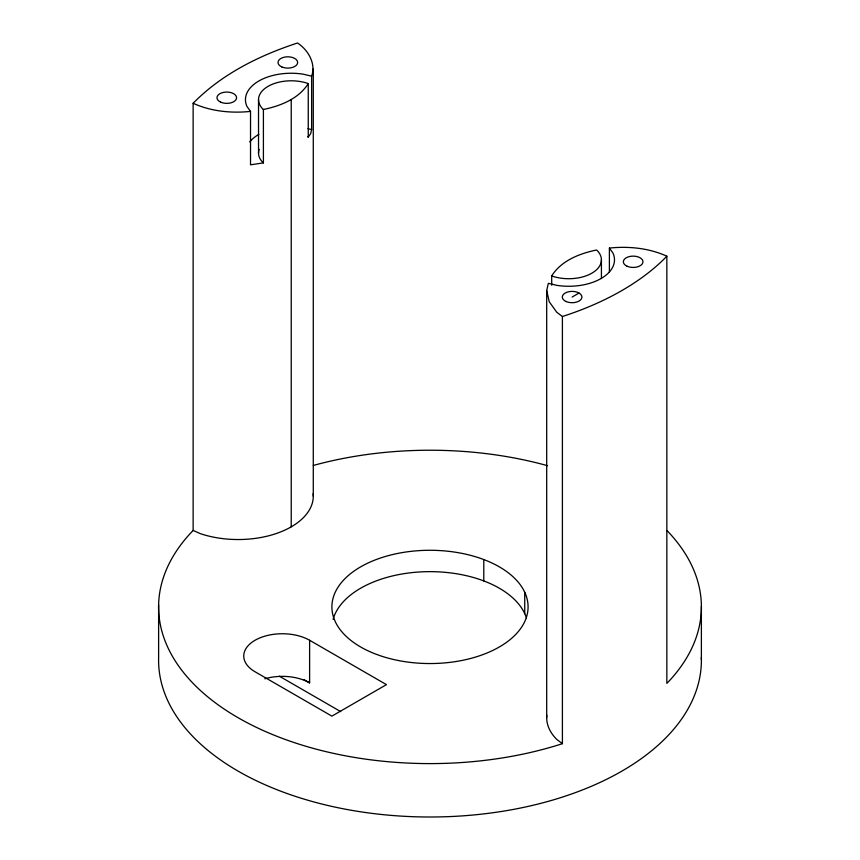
<?xml version="1.0" encoding="UTF-8"?>
<svg xmlns="http://www.w3.org/2000/svg" width="860" height="860" viewBox="0 0 860 860"><rect width="100%" height="100%" fill="white"/><g stroke="black" fill="none" stroke-linecap="round" stroke-linejoin="round"><path stroke-width="1.29" d="M546.691 717.713L546.691 290.54L548.336 283.327L556.871 285.369A45.773 26.434 0 0 0 612.933 253.001L609.396 248.067C628.735 246.067 649.042 248.078 666.844 256.194L666.844 683.367L668.403 681.787A271.394 156.692 0 0 0 667.231 530.813M307.568 136.719L308.256 137.019L310.696 133.623L311.632 129.581L311.632 76.185C316.211 63.575 308.084 49.869 297.528 43C259.161 55.534 221.654 74.154 193.134 103.275L193.134 530.448L189.286 534.533A271.394 156.692 0 0 0 239.811 718.702A271.394 156.692 0 0 0 559.666 744.556L562.408 743.663L562.408 316.491L556.764 312.255L549.25 301.774L546.691 290.54M551.701 275.888C561.3 260.644 579.543 253.517 596.517 250.013L597.034 250.4A32.702 18.877 0 0 1 591.841 273.19A32.702 18.877 0 0 1 552.367 276.189L551.701 275.888L551.701 285.23M308.256 83.624C298.635 98.868 280.392 105.984 263.407 109.489L262.902 109.112A32.702 18.877 0 0 1 268.105 86.322A32.702 18.877 0 0 1 307.568 83.323L308.256 83.624L308.256 137.019M666.844 256.194L663.587 259.505A271.394 156.692 0 0 1 568.137 314.61L562.408 316.491M572.104 297.044L579.038 293.045M263.407 109.489L263.407 162.884L250.529 164.819L250.529 111.413L247.003 106.511A45.773 26.434 0 0 1 303.075 74.143L311.632 76.185M250.529 111.413C231.2 113.402 210.915 111.391 193.134 103.275M307.966 128.71L311.632 129.581M483.793 559.58L482.395 559.043A98.094 56.631 0 0 0 373.735 560.516A98.094 56.631 0 0 0 334.142 618.963L335.529 622.188A98.094 56.631 0 0 0 375.164 653.88L380.034 655.653A98.094 56.631 0 0 0 497.392 648.064L501.466 645.709A98.094 56.631 0 0 0 525.181 593.25L523.633 590.046A98.094 56.631 0 0 0 487.179 560.903L483.793 559.58L483.793 580.941L487.179 582.263A98.094 56.631 0 0 1 523.633 611.406L525.181 614.61A98.094 56.631 0 0 1 526.406 617.856M483.793 580.941L482.395 580.403A98.094 56.631 0 0 0 333.11 619.393M193.134 530.448L200.487 533.705A75.164 43.398 0 0 0 277.522 533.092A75.164 43.398 0 0 0 313.158 493.661M309.611 640.27L386.452 684.635L331.885 716.133L255.044 671.767A38.582 22.274 0 0 1 255.044 640.27A38.582 22.274 0 0 1 309.611 640.27L309.611 682.883A38.582 22.274 0 0 0 264.805 678.787M303.795 679.529L309.611 682.883M279.317 676.175L340.689 711.607M263.407 162.884L262.902 162.508A32.702 18.877 0 0 1 259.161 149.382M562.408 743.663L556.764 739.417A75.207 43.419 0 0 1 546.82 715.197M701.384 606.214L701.384 659.609M609.396 248.067L609.396 272.093M601.419 259.838L601.419 278.522M524.74 592.336L524.74 613.696M313.276 68.993L313.276 496.166M291.228 99.674L291.228 526.847M258.527 99.674L258.527 153.069M158.616 604.806L158.616 658.201A271.394 156.692 0 0 0 430.72 817A271.394 156.692 0 0 0 701.341 657.362M313.33 465.443A271.394 156.692 0 0 1 547.583 465.701M249.744 141.889A45.773 26.434 0 0 1 258.849 134.375M627.133 266.256A9.815 5.665 0 0 0 642.882 262.579A9.815 5.665 0 0 0 629.488 256.538A9.815 5.665 0 0 0 627.133 266.256M566.073 301.516A9.815 5.665 0 0 0 581.822 297.829A9.815 5.665 0 0 0 568.417 291.798A9.815 5.665 0 0 0 566.073 301.516M220.74 102.179A9.815 5.665 0 0 0 236.489 98.502A9.815 5.665 0 0 0 223.095 92.471A9.815 5.665 0 0 0 220.74 102.179M281.811 66.929A9.815 5.665 0 0 0 297.549 63.242A9.815 5.665 0 0 0 284.155 57.211A9.815 5.665 0 0 0 281.811 66.929"/></g></svg>
